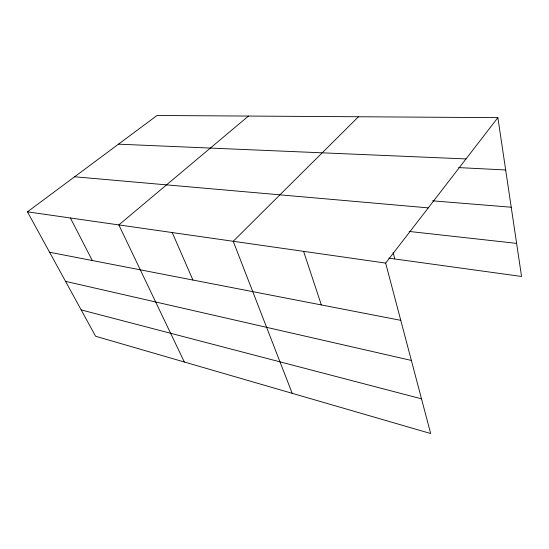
<?xml version="1.0" encoding="UTF-8"?>
<svg xmlns="http://www.w3.org/2000/svg" width="549" height="549" viewBox="0 0 549 549"><rect width="100%" height="100%" fill="white"/><g stroke="black" fill="none" stroke-linecap="round" stroke-linejoin="round"><path stroke-width="0.82" d="M385.652 263.095L497.868 117.644L157.069 115.482L27.45 211.839L95.608 336.256L430.67 433.518L385.652 263.095L27.45 211.839M358.456 116.759L233.222 241.286L292.198 393.324M248.477 116.059L118.845 224.918L184.34 362.017M118.467 144.174L466.019 158.929M458.683 167.603L505.67 169.964M432.598 200.838L511.229 207.227M74.616 176.778L428.261 207.872M409.17 231.445L516.616 243.379M388.884 258.154L521.55 276.47L497.868 117.644M49.582 252.245L400.77 320.335M65.537 281.363L411.366 360.432M81.17 309.897L421.502 398.821M70.389 217.987L92.301 260.528M172.228 232.556L192.932 280.038M303.59 251.353L321.343 304.935M393.125 252.492L394.779 258.97"/></g></svg>
